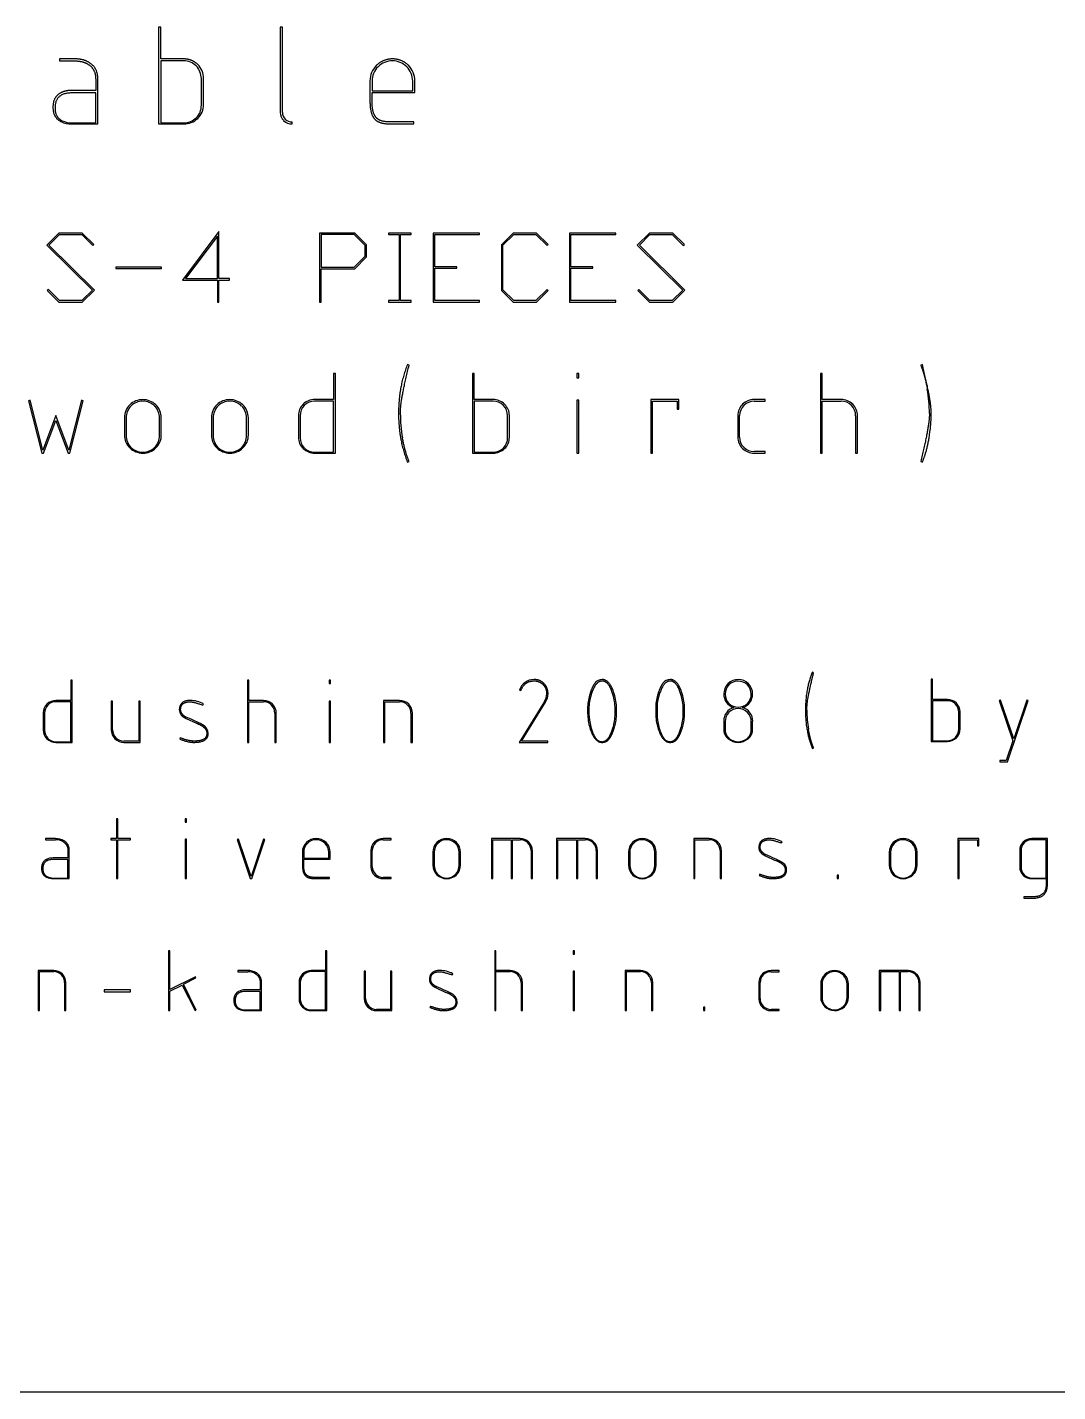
# Model space of a CAD drawing. Extents: x -6446 to -4726, y -54 to 1630.
# Drawn here: x -6020 to -5585, y -54 to 522 of the extents above; entities that cross this region are included whole.
import ezdxf

# ---------------------------------------------------------------- set-up
doc = ezdxf.new("R2010")
doc.units = 0
doc.header["$MEASUREMENT"] = 0
doc.layers.add('DEFAULT', color=7, linetype='Continuous')

msp = doc.modelspace()

# ---------------------------------------------------------------- linework, layer by layer
at = {"layer": 'DEFAULT'}
for p, q in [((-5963.77, 521.8), (-5964.66, 521.8)), ((-5964.66, 521.8), (-5964.66, 481.03)), ((-5963.77, 508.46), (-5963.77, 521.8)), ((-5912.42, 521.8), (-5913.33, 521.8)), ((-5913.33, 521.8), (-5913.33, 485.93)), ((-5912.42, 485.93), (-5912.42, 521.8)), ((-5999.77, 508.46), (-6006.54, 508.46)), ((-6006.54, 508.46), (-6006.54, 507.6)), ((-6006.54, 507.6), (-5999.77, 507.6)), ((-5954.06, 508.46), (-5963.77, 508.46)), ((-5954.06, 507.66), (-5963.77, 507.66)), ((-5963.77, 507.66), (-5963.77, 481.47)), ((-5991.21, 495.18), (-6001.37, 495.18)), ((-5991.21, 500), (-5991.21, 495.18)), ((-5990.29, 481.03), (-5990.29, 500)), ((-5946.62, 488.93), (-5946.62, 500.19)), ((-5945.71, 489.2), (-5945.71, 500.27)), ((-5875.49, 499.16), (-5875.49, 490.31)), ((-5874.61, 499.06), (-5874.61, 495.02)), ((-5874.61, 495.02), (-5857.45, 495.02)), ((-5857.45, 495.02), (-5857.45, 499.06)), ((-5856.54, 494.29), (-5856.54, 499.16)), ((-5991.21, 494.11), (-6001.37, 494.11)), ((-5991.21, 481.47), (-5991.21, 494.11)), ((-5874.61, 490.31), (-5874.61, 494.29)), ((-5874.61, 494.29), (-5856.54, 494.29)), ((-6001.37, 481.47), (-5991.21, 481.47)), ((-6001.37, 481.03), (-5990.29, 481.03)), ((-5964.66, 481.03), (-5954.06, 481.03)), ((-5963.77, 481.47), (-5954.06, 481.47)), ((-5908.34, 481.03), (-5908.34, 481.87)), ((-5857.01, 481.87), (-5866.71, 481.87)), ((-5866.71, 481.03), (-5857.01, 481.03)), ((-5857.01, 481.03), (-5857.01, 481.87)), ((-6006.7, 435.03), (-6011.82, 429.96)), ((-6010.94, 429.96), (-6006.46, 434.41)), ((-5996.86, 435.03), (-6006.7, 435.03)), ((-6006.46, 434.41), (-5997.11, 434.41)), ((-5997.11, 434.41), (-5992.42, 429.73)), ((-5991.95, 430.19), (-5996.86, 435.03)), ((-5939.19, 435.61), (-5954.56, 415.18)), ((-5939.83, 433.75), (-5953.27, 415.82)), ((-5939.83, 415.82), (-5939.83, 433.75)), ((-5939.19, 415.8), (-5939.19, 435.61)), ((-5881.91, 435.03), (-5896.76, 435.03)), ((-5896.76, 435.03), (-5896.76, 405.9)), ((-5882.17, 434.4), (-5896.11, 434.4)), ((-5896.11, 434.4), (-5896.11, 420.63)), ((-5877.56, 429.79), (-5882.17, 434.4)), ((-5876.92, 430.03), (-5881.91, 435.03)), ((-5858.1, 435.03), (-5867.71, 435.03)), ((-5867.71, 435.03), (-5867.71, 434.41)), ((-5867.71, 434.41), (-5863.22, 434.41)), ((-5863.22, 434.41), (-5863.22, 406.52)), ((-5862.59, 406.52), (-5862.59, 434.41)), ((-5862.59, 434.41), (-5858.1, 434.41)), ((-5858.1, 434.41), (-5858.1, 435.03)), ((-5829.29, 435.03), (-5848.8, 435.03)), ((-5848.8, 435.03), (-5848.8, 405.9)), ((-5848.16, 420.77), (-5848.16, 434.41)), ((-5848.16, 434.41), (-5829.29, 434.41)), ((-5829.29, 434.41), (-5829.29, 435.03)), ((-5815.06, 435.03), (-5820.06, 430.08)), ((-5819.42, 429.84), (-5814.83, 434.41)), ((-5805.22, 435.03), (-5815.06, 435.03)), ((-5814.83, 434.41), (-5805.48, 434.41)), ((-5805.48, 434.41), (-5800.79, 429.73)), ((-5800.32, 430.19), (-5805.22, 435.03)), ((-5771.82, 435.03), (-5791.33, 435.03)), ((-5791.33, 435.03), (-5791.33, 405.9)), ((-5790.68, 420.77), (-5790.68, 434.41)), ((-5790.68, 434.41), (-5771.82, 434.41)), ((-5771.82, 434.41), (-5771.82, 435.03)), ((-5757.59, 435.03), (-5762.71, 429.96)), ((-5761.83, 429.96), (-5757.36, 434.41)), ((-5747.75, 435.03), (-5757.59, 435.03)), ((-5757.36, 434.41), (-5748.01, 434.41)), ((-5748.01, 434.41), (-5743.32, 429.73)), ((-5742.85, 430.19), (-5747.75, 435.03)), ((-6011.82, 429.96), (-5992.62, 410.95)), ((-5991.74, 410.95), (-6010.94, 429.96)), ((-5992.42, 429.73), (-5991.95, 430.19)), ((-5877.56, 425.24), (-5877.56, 429.79)), ((-5876.92, 424.99), (-5876.92, 430.03)), ((-5820.06, 430.08), (-5820.06, 410.83)), ((-5819.42, 411.07), (-5819.42, 429.84)), ((-5800.79, 429.73), (-5800.32, 430.19)), ((-5762.71, 429.96), (-5743.51, 410.95)), ((-5742.63, 410.95), (-5761.83, 429.96)), ((-5743.32, 429.73), (-5742.85, 430.19)), ((-5963.45, 420.66), (-5982.65, 420.66)), ((-5982.65, 420.66), (-5982.65, 420.08)), ((-5963.45, 420.08), (-5963.45, 420.66)), ((-5896.11, 420.63), (-5882.17, 420.63)), ((-5882.17, 420.63), (-5877.56, 425.24)), ((-5881.91, 419.99), (-5876.92, 424.99)), ((-5838.88, 420.77), (-5848.16, 420.77)), ((-5848.16, 406.52), (-5848.16, 420.14)), ((-5848.16, 420.14), (-5838.88, 420.14)), ((-5838.88, 420.14), (-5838.88, 420.77)), ((-5781.41, 420.77), (-5790.68, 420.77)), ((-5790.68, 406.52), (-5790.68, 420.14)), ((-5790.68, 420.14), (-5781.41, 420.14)), ((-5781.41, 420.14), (-5781.41, 420.77)), ((-5982.65, 420.08), (-5963.45, 420.08)), ((-5954.56, 415.18), (-5939.83, 415.18)), ((-5953.27, 415.82), (-5939.83, 415.82)), ((-5939.83, 415.18), (-5939.83, 405.9)), ((-5934.72, 415.8), (-5939.19, 415.8)), ((-5939.19, 405.9), (-5939.19, 415.18)), ((-5939.19, 415.18), (-5934.72, 415.18)), ((-5934.72, 415.18), (-5934.72, 415.8)), ((-5896.11, 405.9), (-5896.11, 419.99)), ((-5896.11, 419.99), (-5881.91, 419.99)), ((-6011.15, 411.18), (-6011.62, 410.72)), ((-6011.62, 410.72), (-6006.7, 405.9)), ((-6006.46, 406.52), (-6011.15, 411.18)), ((-5992.62, 410.95), (-5997.11, 406.52)), ((-5996.86, 405.9), (-5991.74, 410.95)), ((-5820.06, 410.83), (-5815.06, 405.9)), ((-5814.83, 406.52), (-5819.42, 411.07)), ((-5800.79, 411.18), (-5805.48, 406.52)), ((-5805.22, 405.9), (-5800.32, 410.72)), ((-5800.32, 410.72), (-5800.79, 411.18)), ((-5762.05, 411.18), (-5762.52, 410.72)), ((-5762.52, 410.72), (-5757.59, 405.9)), ((-5757.36, 406.52), (-5762.05, 411.18)), ((-5743.51, 410.95), (-5748.01, 406.52)), ((-5747.75, 405.9), (-5742.63, 410.95)), ((-6006.7, 405.9), (-5996.86, 405.9)), ((-5997.11, 406.52), (-6006.46, 406.52)), ((-5939.83, 405.9), (-5939.19, 405.9)), ((-5896.76, 405.9), (-5896.11, 405.9)), ((-5863.22, 406.52), (-5867.71, 406.52)), ((-5867.71, 406.52), (-5867.71, 405.9)), ((-5867.71, 405.9), (-5858.1, 405.9)), ((-5858.1, 406.52), (-5862.59, 406.52)), ((-5858.1, 405.9), (-5858.1, 406.52)), ((-5848.8, 405.9), (-5829.29, 405.9)), ((-5829.29, 406.52), (-5848.16, 406.52)), ((-5829.29, 405.9), (-5829.29, 406.52)), ((-5815.06, 405.9), (-5805.22, 405.9)), ((-5805.48, 406.52), (-5814.83, 406.52)), ((-5791.33, 405.9), (-5771.82, 405.9)), ((-5771.82, 406.52), (-5790.68, 406.52)), ((-5771.82, 405.9), (-5771.82, 406.52)), ((-5757.59, 405.9), (-5747.75, 405.9)), ((-5748.01, 406.52), (-5757.36, 406.52)), ((-5890.09, 375.76), (-5890.84, 375.76)), ((-5890.84, 375.76), (-5890.84, 364.78)), ((-5890.09, 342.19), (-5890.09, 375.76)), ((-5858.99, 379.23), (-5859.67, 379.53)), ((-5831.55, 375.76), (-5832.28, 375.76)), ((-5832.28, 375.76), (-5832.28, 342.19)), ((-5831.55, 364.78), (-5831.55, 375.76)), ((-5787.4, 375.76), (-5788.16, 375.76)), ((-5788.16, 375.76), (-5788.16, 373.91)), ((-5787.4, 373.91), (-5787.4, 375.76)), ((-5684.72, 375.76), (-5685.44, 375.76)), ((-5685.44, 375.76), (-5685.44, 342.19)), ((-5684.72, 364.78), (-5684.72, 375.76)), ((-5642.45, 379.53), (-5643.14, 379.23)), ((-5788.16, 373.91), (-5787.4, 373.91)), ((-6018.81, 364.47), (-6019.54, 364.29)), ((-6019.54, 364.29), (-6013.98, 342.19)), ((-6013.53, 343.43), (-6018.81, 364.47)), ((-5997.25, 364.47), (-6002.53, 343.43)), ((-6002.08, 342.19), (-5996.53, 364.29)), ((-5996.53, 364.29), (-5997.25, 364.47)), ((-5890.84, 364.78), (-5898.82, 364.78)), ((-5890.84, 364.12), (-5898.82, 364.12)), ((-5890.84, 342.56), (-5890.84, 364.12)), ((-5823.55, 364.78), (-5831.55, 364.78)), ((-5823.55, 364.12), (-5831.55, 364.12)), ((-5831.55, 364.12), (-5831.55, 342.56)), ((-5787.4, 364.48), (-5788.16, 364.48)), ((-5788.16, 364.48), (-5788.16, 342.19)), ((-5787.4, 342.19), (-5787.4, 364.48)), ((-5745.12, 364.78), (-5757, 364.78)), ((-5757, 364.78), (-5757, 342.19)), ((-5756.28, 342.19), (-5756.28, 364.06)), ((-5756.28, 364.06), (-5745.87, 364.06)), ((-5745.87, 364.06), (-5745.87, 360.71)), ((-5745.12, 360.71), (-5745.12, 364.78)), ((-5708.8, 364.78), (-5713.42, 364.78)), ((-5713.42, 364.07), (-5708.8, 364.07)), ((-5708.8, 364.07), (-5708.8, 364.78)), ((-5676.72, 364.78), (-5684.72, 364.78)), ((-5684.72, 342.19), (-5684.72, 364.12)), ((-5684.72, 364.12), (-5676.72, 364.12)), ((-6008.02, 358.04), (-6013.53, 343.43)), ((-6002.53, 343.43), (-6008.02, 358.04)), ((-5979.11, 357.12), (-5979.11, 349.84)), ((-5978.38, 357.04), (-5978.38, 349.63)), ((-5964.26, 349.63), (-5964.26, 357.04)), ((-5963.51, 349.84), (-5963.51, 357.12)), ((-5942.4, 357.12), (-5942.4, 349.84)), ((-5941.67, 357.04), (-5941.67, 349.63)), ((-5927.55, 349.63), (-5927.55, 357.04)), ((-5926.8, 349.84), (-5926.8, 357.12)), ((-5905.69, 358.03), (-5905.69, 348.92)), ((-5904.97, 357.97), (-5904.97, 348.7)), ((-5817.43, 348.7), (-5817.43, 357.97)), ((-5816.68, 348.92), (-5816.68, 358.03)), ((-5745.87, 360.71), (-5745.12, 360.71)), ((-5720.29, 358.03), (-5720.29, 348.92)), ((-5719.57, 348.92), (-5719.57, 358.03)), ((-5670.59, 357.97), (-5670.59, 342.19)), ((-5669.84, 342.19), (-5669.84, 357.93)), ((-6013.21, 342.19), (-6008.02, 356)), ((-6008.02, 356), (-6002.85, 342.19)), ((-6013.98, 342.19), (-6013.21, 342.19)), ((-6002.85, 342.19), (-6002.08, 342.19)), ((-5898.82, 342.56), (-5890.84, 342.56)), ((-5898.82, 342.19), (-5890.09, 342.19)), ((-5832.28, 342.19), (-5823.55, 342.19)), ((-5831.55, 342.56), (-5823.55, 342.56)), ((-5788.16, 342.19), (-5787.4, 342.19)), ((-5757, 342.19), (-5756.28, 342.19)), ((-5708.8, 342.88), (-5713.42, 342.88)), ((-5713.42, 342.19), (-5708.8, 342.19)), ((-5708.8, 342.19), (-5708.8, 342.88)), ((-5685.44, 342.19), (-5684.72, 342.19)), ((-5670.59, 342.19), (-5669.84, 342.19)), ((-5859.67, 338.43), (-5858.99, 338.72)), ((-5643.14, 338.72), (-5642.45, 338.43)), ((-5688.32, 249.59), (-5688.85, 249.83)), ((-6001.16, 246.46), (-6001.74, 246.46)), ((-6001.74, 246.46), (-6001.74, 237.87)), ((-6001.16, 220.2), (-6001.16, 246.46)), ((-5926.66, 246.46), (-5927.22, 246.46)), ((-5927.22, 246.46), (-5927.22, 220.2)), ((-5926.66, 237.87), (-5926.66, 246.46)), ((-5892.13, 246.46), (-5892.71, 246.46)), ((-5892.71, 246.46), (-5892.71, 245.01)), ((-5892.71, 245.01), (-5892.13, 245.01)), ((-5892.13, 245.01), (-5892.13, 246.46)), ((-5812.38, 242.22), (-5811.81, 242.04)), ((-5811.81, 242.04), (-5811.69, 242.38)), ((-5811.69, 242.38), (-5811.56, 242.68)), ((-5638.14, 246.88), (-5638.71, 246.88)), ((-5638.71, 246.88), (-5638.71, 220.62)), ((-5638.14, 238.29), (-5638.14, 246.88)), ((-6001.74, 237.87), (-6007.99, 237.87)), ((-6001.74, 237.35), (-6007.99, 237.35)), ((-6001.74, 220.49), (-6001.74, 237.35)), ((-5984.08, 237.63), (-5984.65, 237.63)), ((-5984.65, 237.63), (-5984.65, 225.48)), ((-5984.08, 225.48), (-5984.08, 237.63)), ((-5972.45, 237.63), (-5973.03, 237.63)), ((-5973.03, 237.63), (-5973.03, 220.74)), ((-5972.45, 220.2), (-5972.45, 237.63)), ((-5945.95, 235.92), (-5945.67, 236.43)), ((-5920.4, 237.87), (-5926.66, 237.87)), ((-5926.66, 220.2), (-5926.66, 237.35)), ((-5926.66, 237.35), (-5920.4, 237.35)), ((-5892.13, 237.63), (-5892.71, 237.63)), ((-5892.71, 237.63), (-5892.71, 220.2)), ((-5892.13, 220.2), (-5892.13, 237.63)), ((-5862.97, 237.87), (-5869.8, 237.87)), ((-5869.8, 237.87), (-5869.8, 220.2)), ((-5869.23, 220.2), (-5869.23, 237.35)), ((-5869.23, 237.35), (-5862.97, 237.35)), ((-5801.88, 237.45), (-5812.61, 220.2)), ((-5811.58, 220.75), (-5801.38, 237.15)), ((-5631.88, 238.29), (-5638.14, 238.29)), ((-5631.88, 237.77), (-5638.14, 237.77)), ((-5638.14, 237.77), (-5638.14, 220.91)), ((-5609.43, 238.05), (-5610, 237.87)), ((-5610, 237.87), (-5604.22, 220.86)), ((-5603.9, 221.76), (-5609.43, 238.05)), ((-5606.59, 212.03), (-5597.82, 237.87)), ((-5598.36, 238.05), (-5603.9, 221.76)), ((-5597.82, 237.87), (-5598.36, 238.05)), ((-6013.36, 232.59), (-6013.36, 225.46)), ((-6012.79, 232.55), (-6012.79, 225.29)), ((-5953.01, 230.26), (-5948.74, 228.24)), ((-5950.95, 229.93), (-5952.97, 230.89)), ((-5915.61, 232.55), (-5915.61, 220.2)), ((-5915.02, 220.2), (-5915.02, 232.51)), ((-5858.18, 232.55), (-5858.18, 220.2)), ((-5857.6, 220.2), (-5857.6, 232.51)), ((-5783.66, 234.49), (-5783.66, 232.4)), ((-5783.1, 234.34), (-5783.1, 232.23)), ((-5772.05, 232.23), (-5772.05, 234.34)), ((-5771.46, 232.4), (-5771.46, 234.49)), ((-5754.95, 234.49), (-5754.95, 232.4)), ((-5754.38, 234.34), (-5754.38, 232.23)), ((-5743.34, 232.23), (-5743.34, 234.34)), ((-5742.75, 232.4), (-5742.75, 234.49)), ((-5627.1, 225.71), (-5627.1, 232.97)), ((-5626.51, 225.88), (-5626.51, 233.01)), ((-5949.74, 229.37), (-5950.95, 229.93)), ((-5948.04, 228.59), (-5949.74, 229.37)), ((-5726.24, 229.13), (-5726.24, 225.69)), ((-5725.67, 228.93), (-5725.67, 225.47)), ((-5714.63, 225.47), (-5714.63, 228.93)), ((-5714.04, 225.69), (-5714.04, 229.13)), ((-6007.99, 220.49), (-6001.74, 220.49)), ((-6007.99, 220.2), (-6001.16, 220.2)), ((-5973.03, 220.74), (-5979.27, 220.74)), ((-5979.27, 220.2), (-5972.45, 220.2)), ((-5955.55, 222.15), (-5955.76, 221.63)), ((-5927.22, 220.2), (-5926.66, 220.2)), ((-5915.61, 220.2), (-5915.02, 220.2)), ((-5892.71, 220.2), (-5892.13, 220.2)), ((-5869.8, 220.2), (-5869.23, 220.2)), ((-5858.18, 220.2), (-5857.6, 220.2)), ((-5812.61, 220.2), (-5800.48, 220.2)), ((-5800.48, 220.75), (-5811.58, 220.75)), ((-5800.48, 220.2), (-5800.48, 220.75)), ((-5638.71, 220.62), (-5631.88, 220.62)), ((-5638.14, 220.91), (-5631.88, 220.91)), ((-5604.22, 220.86), (-5607.02, 212.61)), ((-5688.85, 217.68), (-5688.32, 217.91)), ((-5607.02, 212.61), (-5609.71, 212.61)), ((-5609.71, 212.61), (-5609.71, 212.03)), ((-5609.71, 212.03), (-5606.59, 212.03)), ((-5981.81, 187.88), (-5982.37, 187.88)), ((-5982.37, 187.88), (-5982.37, 179.65)), ((-5981.81, 179.65), (-5981.81, 187.88)), ((-5952.9, 187.88), (-5953.46, 187.88)), ((-5953.46, 187.88), (-5953.46, 186.48)), ((-5953.46, 186.48), (-5952.9, 186.48)), ((-5952.9, 186.48), (-5952.9, 187.88)), ((-6008.2, 179.65), (-6012.38, 179.65)), ((-6012.38, 179.65), (-6012.38, 179.11)), ((-6012.38, 179.11), (-6008.2, 179.11)), ((-5982.37, 179.65), (-5984.87, 179.65)), ((-5984.87, 179.65), (-5984.87, 179.1)), ((-5984.87, 179.1), (-5982.37, 179.1)), ((-5982.37, 179.1), (-5982.37, 162.72)), ((-5976.52, 179.65), (-5981.81, 179.65)), ((-5981.81, 162.72), (-5981.81, 179.1)), ((-5981.81, 179.1), (-5976.52, 179.1)), ((-5976.52, 179.1), (-5976.52, 179.65)), ((-5952.9, 179.42), (-5953.46, 179.42)), ((-5953.46, 179.42), (-5953.46, 162.72)), ((-5952.9, 162.72), (-5952.9, 179.42)), ((-5930.96, 179.41), (-5931.51, 179.24)), ((-5931.51, 179.24), (-5925.97, 162.72)), ((-5925.66, 163.59), (-5930.96, 179.41)), ((-5920.36, 179.41), (-5925.66, 163.59)), ((-5925.38, 162.72), (-5919.83, 179.24)), ((-5919.83, 179.24), (-5920.36, 179.41)), ((-5866.48, 179.65), (-5869.94, 179.65)), ((-5869.94, 179.11), (-5866.48, 179.11)), ((-5866.48, 179.11), (-5866.48, 179.65)), ((-5812.15, 179.65), (-5824.25, 179.65)), ((-5824.25, 179.65), (-5824.25, 162.72)), ((-5823.69, 162.72), (-5823.69, 179.15)), ((-5823.69, 179.15), (-5815.9, 179.15)), ((-5815.9, 179.15), (-5815.9, 162.72)), ((-5815.34, 162.72), (-5815.34, 179.15)), ((-5815.34, 179.15), (-5812.15, 179.15)), ((-5784.64, 179.65), (-5796.74, 179.65)), ((-5796.74, 179.65), (-5796.74, 162.72)), ((-5796.17, 162.72), (-5796.17, 179.15)), ((-5796.17, 179.15), (-5788.39, 179.15)), ((-5788.39, 179.15), (-5788.39, 162.72)), ((-5787.83, 162.72), (-5787.83, 179.15)), ((-5787.83, 179.15), (-5784.64, 179.15)), ((-5732.38, 179.65), (-5738.92, 179.65)), ((-5738.92, 179.65), (-5738.92, 162.72)), ((-5738.38, 162.72), (-5738.38, 179.15)), ((-5738.38, 179.15), (-5732.38, 179.15)), ((-5618.58, 179.65), (-5627.48, 179.65)), ((-5627.48, 179.65), (-5627.48, 162.72)), ((-5626.94, 162.72), (-5626.94, 179.1)), ((-5626.94, 179.1), (-5619.14, 179.1)), ((-5619.14, 179.1), (-5619.14, 176.6)), ((-5618.58, 176.6), (-5618.58, 179.65)), ((-5589.67, 179.65), (-5596.22, 179.65)), ((-5590.23, 179.15), (-5596.22, 179.15)), ((-5590.23, 162.99), (-5590.23, 179.15)), ((-5589.67, 160.23), (-5589.67, 179.65)), ((-6002.91, 174.42), (-6002.91, 171.45)), ((-6002.35, 162.72), (-6002.35, 174.42)), ((-5904, 173.9), (-5904, 168.44)), ((-5903.45, 173.84), (-5903.45, 171.35)), ((-5892.87, 171.35), (-5892.87, 173.84)), ((-5892.3, 170.9), (-5892.3, 173.9)), ((-5875.09, 174.59), (-5875.09, 167.76)), ((-5874.55, 167.76), (-5874.55, 174.59)), ((-5848.97, 173.9), (-5848.97, 168.44)), ((-5848.43, 173.84), (-5848.43, 168.29)), ((-5837.84, 168.29), (-5837.84, 173.84)), ((-5837.28, 168.44), (-5837.28, 173.9)), ((-5807.55, 174.54), (-5807.55, 162.72)), ((-5806.98, 162.72), (-5806.98, 174.51)), ((-5780.03, 174.54), (-5780.03, 162.72)), ((-5779.47, 162.72), (-5779.47, 174.51)), ((-5766.44, 173.9), (-5766.44, 168.44)), ((-5765.89, 173.84), (-5765.89, 168.29)), ((-5755.31, 168.29), (-5755.31, 173.84)), ((-5754.74, 168.44), (-5754.74, 173.9)), ((-5727.79, 174.54), (-5727.79, 162.72)), ((-5727.23, 162.72), (-5727.23, 174.51)), ((-5706.64, 172.03), (-5708.57, 172.96)), ((-5701.85, 177.78), (-5701.58, 178.26)), ((-5656.39, 173.9), (-5656.39, 168.44)), ((-5655.84, 173.84), (-5655.84, 168.29)), ((-5645.26, 168.29), (-5645.26, 173.84)), ((-5644.7, 168.44), (-5644.7, 173.9)), ((-5619.14, 176.6), (-5618.58, 176.6)), ((-5601.36, 174.59), (-5601.36, 167.76)), ((-5600.82, 174.54), (-5600.82, 167.59)), ((-6002.91, 171.45), (-6009.19, 171.45)), ((-6002.91, 170.79), (-6009.19, 170.79)), ((-6002.91, 162.99), (-6002.91, 170.79)), ((-5903.45, 171.35), (-5892.87, 171.35)), ((-5903.45, 168.44), (-5903.45, 170.9)), ((-5903.45, 170.9), (-5892.3, 170.9)), ((-5708.61, 172.35), (-5704.51, 170.41)), ((-5705.47, 171.5), (-5706.64, 172.03)), ((-5703.85, 170.75), (-5705.47, 171.5)), ((-6009.19, 162.99), (-6002.91, 162.99)), ((-6009.19, 162.72), (-6002.35, 162.72)), ((-5982.37, 162.72), (-5981.81, 162.72)), ((-5953.46, 162.72), (-5952.9, 162.72)), ((-5925.97, 162.72), (-5925.38, 162.72)), ((-5892.59, 163.23), (-5898.58, 163.23)), ((-5898.58, 162.72), (-5892.59, 162.72)), ((-5892.59, 162.72), (-5892.59, 163.23)), ((-5866.48, 163.23), (-5869.94, 163.23)), ((-5869.94, 162.72), (-5866.48, 162.72)), ((-5866.48, 162.72), (-5866.48, 163.23)), ((-5824.25, 162.72), (-5823.69, 162.72)), ((-5815.9, 162.72), (-5815.34, 162.72)), ((-5807.55, 162.72), (-5806.98, 162.72)), ((-5796.74, 162.72), (-5796.17, 162.72)), ((-5788.39, 162.72), (-5787.83, 162.72)), ((-5780.03, 162.72), (-5779.47, 162.72)), ((-5738.92, 162.72), (-5738.38, 162.72)), ((-5727.79, 162.72), (-5727.23, 162.72)), ((-5711.04, 164.59), (-5711.24, 164.09)), ((-5677.78, 164.13), (-5678.34, 164.13)), ((-5678.34, 164.13), (-5678.34, 162.72)), ((-5678.34, 162.72), (-5677.78, 162.72)), ((-5677.78, 162.72), (-5677.78, 164.13)), ((-5627.48, 162.72), (-5626.94, 162.72)), ((-5596.22, 162.99), (-5590.23, 162.99)), ((-5596.22, 162.72), (-5590.23, 162.72)), ((-5590.23, 162.72), (-5590.23, 160.24)), ((-5595.88, 155.04), (-5599.7, 155.04)), ((-5599.7, 155.04), (-5599.7, 154.49)), ((-5599.7, 154.49), (-5595.88, 154.49)), ((-5959.9, 132.22), (-5960.44, 132.22)), ((-5960.44, 132.22), (-5960.44, 107.06)), ((-5959.9, 115.96), (-5959.9, 132.22)), ((-5893.72, 132.22), (-5894.29, 132.22)), ((-5894.29, 132.22), (-5894.29, 123.99)), ((-5893.72, 107.06), (-5893.72, 132.22)), ((-5822.34, 132.22), (-5822.88, 132.22)), ((-5822.88, 132.22), (-5822.88, 107.06)), ((-5822.34, 123.99), (-5822.34, 132.22)), ((-5789.25, 132.22), (-5789.81, 132.22)), ((-5789.81, 132.22), (-5789.81, 130.83)), ((-5789.81, 130.83), (-5789.25, 130.83)), ((-5789.25, 130.83), (-5789.25, 132.22)), ((-6008.92, 123.99), (-6015.46, 123.99)), ((-6015.46, 123.99), (-6015.46, 107.06)), ((-6014.92, 107.06), (-6014.92, 123.49)), ((-6014.92, 123.49), (-6008.92, 123.49)), ((-5949.16, 121.33), (-5959.9, 115.96)), ((-5948.9, 120.84), (-5949.16, 121.33)), ((-5927.08, 123.99), (-5931.26, 123.99)), ((-5931.26, 123.99), (-5931.26, 123.46)), ((-5931.26, 123.46), (-5927.08, 123.46)), ((-5894.29, 123.99), (-5900.27, 123.99)), ((-5894.29, 123.49), (-5900.27, 123.49)), ((-5894.29, 107.33), (-5894.29, 123.49)), ((-5877.36, 123.75), (-5877.9, 123.75)), ((-5877.9, 123.75), (-5877.9, 112.11)), ((-5877.36, 112.11), (-5877.36, 123.75)), ((-5866.21, 123.75), (-5866.77, 123.75)), ((-5866.77, 123.75), (-5866.77, 107.58)), ((-5866.21, 107.06), (-5866.21, 123.75)), ((-5840.83, 122.12), (-5840.56, 122.6)), ((-5816.34, 123.99), (-5822.34, 123.99)), ((-5822.34, 107.06), (-5822.34, 123.49)), ((-5822.34, 123.49), (-5816.34, 123.49)), ((-5789.25, 123.76), (-5789.81, 123.76)), ((-5789.81, 123.76), (-5789.81, 107.06)), ((-5789.25, 107.06), (-5789.25, 123.76)), ((-5761.32, 123.99), (-5767.86, 123.99)), ((-5767.86, 123.99), (-5767.86, 107.06)), ((-5767.31, 107.06), (-5767.31, 123.49)), ((-5767.31, 123.49), (-5761.32, 123.49)), ((-5702.82, 123.99), (-5706.29, 123.99)), ((-5706.29, 123.46), (-5702.82, 123.46)), ((-5702.82, 123.46), (-5702.82, 123.99)), ((-5648.5, 123.99), (-5660.6, 123.99)), ((-5660.6, 123.99), (-5660.6, 107.06)), ((-5660.03, 107.06), (-5660.03, 123.49)), ((-5660.03, 123.49), (-5652.25, 123.49)), ((-5652.25, 123.49), (-5652.25, 107.06)), ((-5651.69, 107.06), (-5651.69, 123.49)), ((-5651.69, 123.49), (-5648.5, 123.49)), ((-6004.33, 118.89), (-6004.33, 107.06)), ((-6003.77, 107.06), (-6003.77, 118.85)), ((-5976.55, 115.76), (-5987.68, 115.76)), ((-5987.68, 115.76), (-5987.68, 115.05)), ((-5976.55, 115.05), (-5976.55, 115.76)), ((-5959.9, 115.23), (-5954.73, 117.82)), ((-5959.9, 107.06), (-5959.9, 115.23)), ((-5954.73, 117.82), (-5949.28, 107.06)), ((-5954.22, 118.17), (-5948.9, 120.84)), ((-5948.78, 107.28), (-5954.22, 118.17)), ((-5921.8, 115.79), (-5928.07, 115.79)), ((-5921.8, 115.13), (-5928.07, 115.13)), ((-5921.8, 118.77), (-5921.8, 115.79)), ((-5921.8, 107.33), (-5921.8, 115.13)), ((-5921.24, 107.06), (-5921.24, 118.77)), ((-5905.42, 118.93), (-5905.42, 112.1)), ((-5904.87, 118.89), (-5904.87, 111.93)), ((-5847.59, 116.69), (-5843.49, 114.76)), ((-5845.62, 116.38), (-5847.55, 117.3)), ((-5844.45, 115.84), (-5845.62, 116.38)), ((-5842.83, 115.09), (-5844.45, 115.84)), ((-5811.75, 118.89), (-5811.75, 107.06)), ((-5811.19, 107.06), (-5811.19, 118.85)), ((-5756.73, 118.89), (-5756.73, 107.06)), ((-5756.16, 107.06), (-5756.16, 118.85)), ((-5711.44, 118.93), (-5711.44, 112.1)), ((-5710.89, 112.1), (-5710.89, 118.93)), ((-5685.32, 118.25), (-5685.32, 112.79)), ((-5684.78, 118.19), (-5684.78, 112.63)), ((-5674.19, 112.63), (-5674.19, 118.19)), ((-5673.63, 112.79), (-5673.63, 118.25)), ((-5643.89, 118.89), (-5643.89, 107.06)), ((-5643.33, 107.06), (-5643.33, 118.85)), ((-5987.68, 115.05), (-5976.55, 115.05)), ((-6015.46, 107.06), (-6014.92, 107.06)), ((-6004.33, 107.06), (-6003.77, 107.06)), ((-5960.44, 107.06), (-5959.9, 107.06)), ((-5949.28, 107.06), (-5948.78, 107.28)), ((-5928.07, 107.33), (-5921.8, 107.33)), ((-5928.07, 107.06), (-5921.24, 107.06)), ((-5900.27, 107.33), (-5894.29, 107.33)), ((-5900.27, 107.06), (-5893.72, 107.06)), ((-5866.77, 107.58), (-5872.76, 107.58)), ((-5872.76, 107.06), (-5866.21, 107.06)), ((-5850.02, 108.93), (-5850.22, 108.43)), ((-5822.88, 107.06), (-5822.34, 107.06)), ((-5811.75, 107.06), (-5811.19, 107.06)), ((-5789.81, 107.06), (-5789.25, 107.06)), ((-5767.86, 107.06), (-5767.31, 107.06)), ((-5756.73, 107.06), (-5756.16, 107.06)), ((-5734.23, 108.47), (-5734.79, 108.47)), ((-5734.79, 108.47), (-5734.79, 107.06)), ((-5734.79, 107.06), (-5734.23, 107.06)), ((-5734.23, 107.06), (-5734.23, 108.47)), ((-5702.82, 107.58), (-5706.29, 107.58)), ((-5706.29, 107.06), (-5702.82, 107.06)), ((-5702.82, 107.06), (-5702.82, 107.58)), ((-5660.6, 107.06), (-5660.03, 107.06)), ((-5652.25, 107.06), (-5651.69, 107.06)), ((-5643.89, 107.06), (-5643.33, 107.06)), ((-6445.88, -53.68), (-4726.44, -53.68))]:
    msp.add_line(p, q, dxfattribs=at)
for centre, radius, start, end in [((-5954.06, 500.19), 7.46, 45.12885, 90), ((-5865.94, 498.83), 8.83, 90.4654, 134.24412), ((-5866.18, 498.68), 8.98, 46.16707, 88.95364), ((-5954.37, 500.1), 7.75, 0.70208, 43.98675), ((-5953.81, 500.3), 8.1, 359.73441, 45.49699), ((-5866.2, 499.16), 9.29, 134.70525, 180), ((-5865.95, 499.06), 8.65, 135.29048, 180), ((-5866.38, 498.95), 8.93, 0.73195, 44.00574), ((-5865.75, 499.19), 9.21, 359.79492, 45.49988), ((-5953.55, 489.05), 7.84, 313.70353, 1.06505), ((-5954.13, 489.11), 7.65, 270.57292, 314.29823), ((-5953.83, 488.8), 7.21, 314.29823, 1.01294), ((-5908.41, 485.92), 4.91, 179.88956, 224.87556), ((-5908.34, 485.93), 4.08, 180, 224.78401), ((-6001.37, 491.56), 10.54, 245.13806, 270), ((-6001.37, 490.58), 9.11, 243.81238, 270), ((-5954, 489.52), 8.49, 269.60117, 313.70353), ((-5908.47, 485.87), 4.84, 224.87556, 271.45537), ((-5908.33, 486.05), 4.18, 225.8738, 269.7935), ((-5698.01, 358.95), 58.55, 0, 10.09767), ((-5971.46, 357.12), 7.65, 134.70525, 180), ((-5971.28, 356.73), 8.05, 90.20388, 133.67001), ((-5971.25, 356.85), 7.27, 90.4654, 134.24412), ((-5971.48, 356.37), 8.41, 47.30721, 88.81888), ((-5971.44, 356.72), 7.39, 46.16707, 88.95364), ((-5971.27, 357.07), 7.76, 0.3498, 44.945), ((-5934.75, 357.12), 7.65, 134.70525, 180), ((-5934.57, 356.73), 8.05, 90.20388, 133.67001), ((-5934.54, 356.85), 7.27, 90.4654, 134.24412), ((-5934.77, 356.37), 8.41, 47.30721, 88.81888), ((-5934.74, 356.72), 7.39, 46.16707, 88.95364), ((-5934.56, 357.07), 7.76, 0.3498, 44.945), ((-5898.95, 358.03), 6.75, 134.7686, 180), ((-5898.81, 357.7), 7.08, 90.13757, 133.70354), ((-5898.78, 357.81), 6.31, 90.43431, 134.25455), ((-5823.55, 357.73), 7.05, 46.19878, 90), ((-5823.55, 357.97), 6.14, 45.12885, 90), ((-5823.49, 358), 6.82, 0.25082, 44.98058), ((-5713.55, 358.03), 6.75, 134.7686, 180), ((-5713.41, 357.7), 7.08, 90.13757, 133.70354), ((-5713.42, 357.81), 6.26, 90, 134.04735), ((-5676.72, 357.81), 6.97, 45.60515, 90), ((-5676.78, 357.81), 6.31, 45.74543, 89.38342), ((-5676.82, 357.91), 6.98, 0.17218, 44.44275), ((-5971.26, 357.04), 7.13, 135.29048, 180), ((-5971.61, 356.95), 7.35, 0.73195, 44.00574), ((-5934.55, 357.04), 7.13, 135.29048, 180), ((-5934.9, 356.95), 7.35, 0.73195, 44.00574), ((-5898.78, 357.97), 6.19, 135.31114, 180), ((-5804.19, 358.95), 58.49, 180, 190.10247), ((-5823.81, 357.89), 6.38, 0.70208, 43.98675), ((-5713.41, 357.97), 6.15, 135.13551, 179.42915), ((-5676.78, 357.97), 6.19, 0, 44.68883), ((-5696.92, 358.98), 58.21, 354.9275, 359.97191), ((-5706.31, 359.82), 67.63, 350.41674, 354.9275), ((-5971.48, 349.82), 7.63, 179.90376, 225.32856), ((-5971.1, 349.7), 7.28, 180.52827, 224.20097), ((-5971.08, 349.51), 6.82, 314.21001, 1.01284), ((-5970.83, 349.7), 7.32, 313.62212, 1.05746), ((-5934.77, 349.82), 7.63, 179.90376, 225.32856), ((-5934.39, 349.7), 7.28, 180.52827, 224.20097), ((-5934.37, 349.51), 6.82, 314.21001, 1.01284), ((-5934.12, 349.7), 7.32, 313.62212, 1.05746), ((-5899, 348.9), 6.7, 179.81929, 225.41204), ((-5898.65, 348.75), 6.32, 180.50672, 224.20485), ((-5823.36, 348.59), 5.94, 314.29823, 1.01294), ((-5823.13, 348.8), 6.46, 313.70353, 1.06505), ((-5713.6, 348.9), 6.7, 179.81929, 225.41204), ((-5713.57, 348.92), 6, 180, 225.48214), ((-5971.15, 350.63), 8.44, 227.59363, 268.94364), ((-5971.16, 350.02), 7.47, 226.34793, 268.89463), ((-5971.41, 349.84), 7.29, 270.7655, 314.21001), ((-5971.29, 350.18), 7.99, 269.87558, 313.62212), ((-5934.44, 350.63), 8.44, 227.59363, 268.94364), ((-5934.46, 350.02), 7.47, 226.34793, 268.89463), ((-5934.7, 349.84), 7.29, 270.7655, 314.21001), ((-5934.58, 350.18), 7.99, 269.87558, 313.62212), ((-5898.82, 349.29), 7.1, 226.65581, 270), ((-5898.82, 348.74), 6.18, 225.25595, 270), ((-5823.61, 348.85), 6.3, 270.57292, 314.29823), ((-5823.5, 349.18), 6.99, 269.60117, 313.70353), ((-5713.42, 349.29), 7.1, 226.65581, 270), ((-5713.37, 349.27), 6.39, 226.43202, 269.52063), ((-5806.49, 240.47), 6.14, 125.67148, 163.42037), ((-5806.18, 240.04), 6.67, 90.78111, 125.67148), ((-5777.51, 242.8), 3.91, 90.74197, 142.50313), ((-5748.8, 242.8), 3.91, 90.74197, 142.50313), ((-5720.04, 240.6), 6.2, 135.5574, 179.56662), ((-5719.9, 240.44), 5.78, 136.14312, 178.9776), ((-5720.11, 240.45), 6.26, 90.22767, 134.03885), ((-5720.07, 240.31), 5.75, 90.73195, 134.00574), ((-5720.27, 240.19), 6.52, 46.8776, 88.85586), ((-5720.24, 240.29), 5.77, 46.05699, 88.96759), ((-5720.4, 240.44), 5.78, 1.05622, 43.9192), ((-5720.2, 240.62), 6.16, 0.28668, 44.58935), ((-6008.08, 232.59), 5.28, 134.7686, 180), ((-6007.95, 232.55), 4.84, 135.31114, 180), ((-6007.97, 232.34), 5.54, 90.13757, 133.70354), ((-6007.95, 232.42), 4.93, 90.43431, 134.25455), ((-5951.29, 226.22), 11.65, 61.15637, 90), ((-5920.4, 232.42), 5.45, 45.60515, 90), ((-5920.45, 232.42), 4.93, 45.74543, 89.38342), ((-5920.45, 232.55), 4.84, 0, 44.68883), ((-5920.48, 232.5), 5.46, 0.17218, 44.44275), ((-5862.97, 232.42), 5.45, 45.60515, 90), ((-5863.03, 232.42), 4.93, 45.74543, 89.38342), ((-5863.03, 232.55), 4.84, 0, 44.68883), ((-5863.05, 232.5), 5.46, 0.17218, 44.44275), ((-5807.16, 240.74), 6.22, 328.10697, 359.51869), ((-5807.12, 240.71), 6.75, 328.20719, 0), ((-5763.89, 234.49), 19.78, 163.67348, 180), ((-5763.39, 234.34), 19.71, 162.23862, 180), ((-5794.69, 233.88), 22.64, 1.15744, 16.60388), ((-5794.23, 234.07), 22.77, 1.07502, 16.71912), ((-5735.17, 234.49), 19.78, 163.67348, 180), ((-5734.68, 234.34), 19.71, 162.23862, 180), ((-5765.97, 233.88), 22.64, 1.15744, 16.60388), ((-5765.52, 234.07), 22.77, 1.07502, 16.71912), ((-5720.26, 240.61), 5.98, 179.55953, 216.12599), ((-5720.09, 240.55), 5.58, 180.01878, 224.66258), ((-5720.23, 240.63), 6.02, 216.12599, 252.64972), ((-5720.02, 240.94), 5.91, 226.8948, 268.8472), ((-5720.17, 240.66), 5.63, 270.2837, 314.21001), ((-5720.23, 240.84), 6.27, 288.09711, 323.14052), ((-5719.96, 240.45), 5.34, 314.21001, 1.01284), ((-5720.44, 240.77), 6.4, 324.76971, 358.91484), ((-5631.88, 232.78), 5.51, 46.19878, 90), ((-5631.88, 232.97), 4.8, 45.12885, 90), ((-5632.09, 232.9), 4.99, 0.70208, 43.98675), ((-5631.84, 232.99), 5.33, 0.25082, 44.98058), ((-5952.76, 233.82), 3.18, 176.33464, 222.59415), ((-5951.27, 235.1), 4.54, 235.21396, 247.94809), ((-5761.14, 232.77), 22.52, 180.94426, 196.76893), ((-5759.07, 232.84), 24.03, 181.46029, 194.51558), ((-5793.37, 232.48), 21.32, 342.91505, 359.32364), ((-5792.92, 232.65), 21.46, 344.27741, 359.32972), ((-5732.43, 232.77), 22.52, 180.94426, 196.76893), ((-5730.36, 232.84), 24.03, 181.46029, 194.51558), ((-5764.66, 232.48), 21.32, 342.91505, 359.32364), ((-5764.21, 232.65), 21.46, 344.27741, 359.32972), ((-5719.91, 229.13), 6.33, 145.4594, 180), ((-5719.97, 228.93), 5.7, 136.33938, 180), ((-5720.53, 229.45), 5.63, 105.30592, 144.55445), ((-5720.26, 229), 5.45, 88.74304, 134.78313), ((-5720.27, 228.51), 5.94, 46.98828, 88.71469), ((-5720.03, 229.11), 6.03, 36.70714, 73.16569), ((-5720.24, 228.93), 5.61, 359.9948, 44.30222), ((-5719.86, 229.23), 5.83, 358.94644, 36.70714), ((-5645.45, 233.73), 45.75, 180, 190.10247), ((-6008.12, 225.45), 5.24, 179.81929, 225.41204), ((-6007.85, 225.34), 4.94, 180.50672, 224.20485), ((-5979.39, 225.46), 5.26, 179.8268, 225.3214), ((-5979.37, 225.48), 4.71, 180, 225.33281), ((-5999.09, 120.8), 118.65, 63.84989, 64.89011), ((-5949.69, 221.26), 6.7, 54.82247, 64.42515), ((-5947.49, 224.03), 3.75, 0.13481, 51.91595), ((-5631.74, 225.63), 4.64, 314.29823, 1.01294), ((-5631.56, 225.79), 5.05, 313.70353, 1.06505), ((-6007.99, 225.76), 5.55, 226.65581, 270), ((-6007.99, 225.32), 4.84, 225.25595, 270), ((-5979.27, 225.75), 5.54, 226.55628, 270), ((-5979.24, 225.72), 4.98, 226.29039, 269.57381), ((-5720.05, 226.99), 6.79, 230.76379, 269.26159), ((-5720.06, 226.54), 6.06, 230.25487, 269.26854), ((-5720.17, 226.4), 5.91, 270.27216, 310.24207), ((-5720.08, 226.58), 6.38, 269.49275, 310.51545), ((-5631.93, 225.83), 4.92, 270.57292, 314.29823), ((-5631.85, 226.09), 5.47, 269.60117, 313.70353), ((-6008.2, 172.31), 7.33, 59.96596, 90), ((-6007.94, 173.39), 5.73, 57.28133, 92.62215), ((-5898.13, 173.61), 6.04, 90.20388, 133.67001), ((-5898.11, 173.7), 5.45, 90.4654, 134.24412), ((-5898.28, 173.34), 6.31, 47.30721, 88.81888), ((-5898.25, 173.61), 5.54, 46.16707, 88.95364), ((-5869.93, 174.34), 5.3, 90.13757, 133.70354), ((-5869.94, 174.42), 4.69, 90, 134.04735), ((-5843.1, 173.61), 6.04, 90.20388, 133.67001), ((-5843.08, 173.7), 5.45, 90.4654, 134.24412), ((-5843.26, 173.34), 6.31, 47.30721, 88.81888), ((-5843.23, 173.61), 5.54, 46.16707, 88.95364), ((-5812.15, 174.47), 5.18, 45.14125, 90), ((-5812.18, 174.42), 4.73, 45.7454, 89.56572), ((-5784.64, 174.47), 5.18, 45.14125, 90), ((-5784.67, 174.42), 4.73, 45.7454, 89.56572), ((-5760.57, 173.61), 6.04, 90.20388, 133.67001), ((-5760.55, 173.7), 5.45, 90.4654, 134.24412), ((-5760.72, 173.34), 6.31, 47.30721, 88.81888), ((-5760.69, 173.61), 5.54, 46.16707, 88.95364), ((-5732.38, 174.42), 5.23, 45.60515, 90), ((-5732.43, 174.42), 4.73, 45.74543, 89.38342), ((-5706.96, 168.48), 11.17, 61.15637, 90), ((-5650.52, 173.61), 6.04, 90.20388, 133.67001), ((-5650.5, 173.7), 5.45, 90.4654, 134.24412), ((-5650.67, 173.34), 6.31, 47.30721, 88.81888), ((-5650.64, 173.61), 5.54, 46.16707, 88.95364), ((-5596.2, 174.34), 5.3, 90.13757, 133.70354), ((-5596.18, 174.42), 4.73, 90.43431, 134.25455), ((-5898.27, 173.9), 5.73, 134.70525, 180), ((-5898.11, 173.84), 5.34, 135.29048, 180), ((-5898.38, 173.77), 5.51, 0.73195, 44.00574), ((-5898.12, 173.87), 5.82, 0.3498, 44.945), ((-5870.03, 174.59), 5.06, 134.7686, 180), ((-5869.94, 174.54), 4.61, 135.13551, 179.42915), ((-5843.24, 173.9), 5.73, 134.70525, 180), ((-5843.09, 173.84), 5.34, 135.29048, 180), ((-5843.35, 173.77), 5.51, 0.73195, 44.00574), ((-5843.1, 173.87), 5.82, 0.3498, 44.945), ((-5812.18, 174.54), 4.64, 0, 44.68881), ((-5812.32, 174.41), 5.34, 1.03587, 44.20798), ((-5784.67, 174.54), 4.64, 0, 44.68881), ((-5784.81, 174.41), 5.34, 1.03587, 44.20798), ((-5760.7, 173.9), 5.73, 134.70525, 180), ((-5760.55, 173.84), 5.34, 135.29048, 180), ((-5760.82, 173.77), 5.51, 0.73195, 44.00574), ((-5760.56, 173.87), 5.82, 0.3498, 44.945), ((-5732.43, 174.54), 4.64, 0, 44.68883), ((-5732.46, 174.49), 5.23, 0.17218, 44.44275), ((-5708.37, 175.76), 3.05, 176.33464, 222.59415), ((-5706.94, 176.99), 4.35, 235.21396, 247.94809), ((-5650.66, 173.9), 5.73, 134.70525, 180), ((-5650.5, 173.84), 5.34, 135.29048, 180), ((-5650.77, 173.77), 5.51, 0.73195, 44.00574), ((-5650.51, 173.87), 5.82, 0.3498, 44.945), ((-5596.31, 174.59), 5.06, 134.7686, 180), ((-5596.18, 174.54), 4.64, 135.31114, 180), ((-6009.43, 165.97), 5.48, 87.42912, 117.99204), ((-5870.07, 167.74), 5.02, 179.81929, 225.41204), ((-5870.05, 167.76), 4.49, 180, 225.48214), ((-5843.26, 168.43), 5.72, 179.90376, 225.32856), ((-5842.97, 168.34), 5.46, 180.52827, 224.20097), ((-5842.95, 168.2), 5.11, 314.21001, 1.01284), ((-5842.77, 168.34), 5.49, 313.62212, 1.05746), ((-5760.72, 168.43), 5.72, 179.90376, 225.32856), ((-5760.43, 168.34), 5.46, 180.52827, 224.20097), ((-5760.42, 168.2), 5.11, 314.21001, 1.01284), ((-5760.23, 168.34), 5.49, 313.62212, 1.05746), ((-5752.76, 67.47), 113.69, 63.84989, 64.89011), ((-5705.43, 163.73), 6.42, 54.82247, 64.42515), ((-5703.32, 166.38), 3.6, 0.13481, 51.91595), ((-5650.67, 168.43), 5.72, 179.90376, 225.32856), ((-5650.39, 168.34), 5.46, 180.52827, 224.20097), ((-5650.37, 168.2), 5.11, 314.21001, 1.01284), ((-5650.18, 168.34), 5.49, 313.62212, 1.05746), ((-5596.35, 167.74), 5.02, 179.81929, 225.41204), ((-5596.08, 167.63), 4.74, 180.50672, 224.20485), ((-6009.19, 169.22), 6.5, 245.13806, 270), ((-6009.19, 168.61), 5.62, 243.81238, 270), ((-5869.94, 168.04), 5.32, 226.65581, 270), ((-5869.9, 168.02), 4.79, 226.43202, 269.52063), ((-5843.01, 169.04), 6.32, 227.59363, 268.94364), ((-5843.02, 168.59), 5.6, 226.34793, 268.89463), ((-5843.2, 168.45), 5.46, 270.7655, 314.21001), ((-5843.11, 168.7), 5.99, 269.87558, 313.62212), ((-5760.47, 169.04), 6.32, 227.59363, 268.94364), ((-5760.48, 168.59), 5.6, 226.34793, 268.89463), ((-5760.66, 168.45), 5.46, 270.7655, 314.21001), ((-5760.58, 168.7), 5.99, 269.87558, 313.62212), ((-5650.43, 169.04), 6.32, 227.59363, 268.94364), ((-5650.43, 168.59), 5.6, 226.34793, 268.89463), ((-5650.61, 168.45), 5.46, 270.7655, 314.21001), ((-5650.53, 168.7), 5.99, 269.87558, 313.62212), ((-5596.22, 168.04), 5.32, 226.65581, 270), ((-5596.22, 167.62), 4.63, 225.25595, 270), ((-6008.92, 118.76), 5.23, 45.60515, 90), ((-6008.97, 118.76), 4.73, 45.74543, 89.38342), ((-6008.97, 118.89), 4.64, 0, 44.68883), ((-6009, 118.84), 5.23, 0.17218, 44.44275), ((-5927.08, 116.66), 7.33, 59.96596, 90), ((-5926.82, 117.73), 5.73, 57.28133, 92.62215), ((-5900.36, 118.93), 5.06, 134.7686, 180), ((-5900.23, 118.89), 4.64, 135.31114, 180), ((-5900.26, 118.69), 5.3, 90.13757, 133.70354), ((-5900.23, 118.76), 4.73, 90.43431, 134.25455), ((-5845.94, 112.82), 11.17, 61.15637, 90), ((-5816.34, 118.76), 5.23, 45.60515, 90), ((-5816.39, 118.76), 4.73, 45.74543, 89.38342), ((-5816.39, 118.89), 4.64, 0, 44.68883), ((-5816.42, 118.84), 5.23, 0.17218, 44.44275), ((-5761.32, 118.76), 5.23, 45.60515, 90), ((-5761.37, 118.76), 4.73, 45.74543, 89.38342), ((-5761.37, 118.89), 4.64, 0, 44.68883), ((-5761.39, 118.84), 5.23, 0.17218, 44.44275), ((-5706.38, 118.93), 5.06, 134.7686, 180), ((-5706.28, 118.88), 4.61, 135.13551, 179.42915), ((-5706.28, 118.69), 5.3, 90.13757, 133.70354), ((-5706.29, 118.77), 4.69, 90, 134.04735), ((-5679.59, 118.25), 5.73, 134.70525, 180), ((-5679.44, 118.19), 5.34, 135.29048, 180), ((-5679.45, 117.95), 6.04, 90.20388, 133.67001), ((-5679.43, 118.04), 5.45, 90.4654, 134.24412), ((-5679.6, 117.68), 6.31, 47.30721, 88.81888), ((-5679.57, 117.95), 5.54, 46.16707, 88.95364), ((-5679.7, 118.12), 5.51, 0.73195, 44.00574), ((-5679.44, 118.21), 5.82, 0.3498, 44.945), ((-5648.5, 118.81), 5.18, 45.14125, 90), ((-5648.53, 118.76), 4.73, 45.7454, 89.56572), ((-5648.53, 118.89), 4.64, 0, 44.68881), ((-5648.67, 118.76), 5.34, 1.03587, 44.20798), ((-5928.32, 110.32), 5.48, 87.42912, 117.99204), ((-5847.35, 120.11), 3.05, 176.33464, 222.59415), ((-5845.92, 121.34), 4.35, 235.21396, 247.94809), ((-5900.4, 112.08), 5.02, 179.81929, 225.41204), ((-5900.13, 111.98), 4.74, 180.50672, 224.20485), ((-5872.87, 112.1), 5.04, 179.8268, 225.3214), ((-5872.84, 112.11), 4.52, 180, 225.33281), ((-5891.74, 11.81), 113.69, 63.84989, 64.89011), ((-5844.41, 108.07), 6.42, 54.82247, 64.42515), ((-5842.3, 110.73), 3.6, 0.13481, 51.91595), ((-5706.42, 112.08), 5.02, 179.81929, 225.41204), ((-5706.4, 112.1), 4.49, 180, 225.48214), ((-5679.6, 112.78), 5.72, 179.90376, 225.32856), ((-5679.32, 112.68), 5.46, 180.52827, 224.20097), ((-5679.3, 112.54), 5.11, 314.21001, 1.01284), ((-5679.12, 112.69), 5.49, 313.62212, 1.05746), ((-5928.07, 113.56), 6.5, 245.13806, 270), ((-5928.07, 112.95), 5.62, 243.81238, 270), ((-5900.27, 112.38), 5.32, 226.65581, 270), ((-5900.27, 111.97), 4.63, 225.25595, 270), ((-5872.76, 112.37), 5.31, 226.55628, 270), ((-5872.72, 112.35), 4.77, 226.29039, 269.57381), ((-5706.29, 112.38), 5.32, 226.65581, 270), ((-5706.25, 112.37), 4.79, 226.43202, 269.52063), ((-5679.36, 113.38), 6.32, 227.59363, 268.94364), ((-5679.37, 112.93), 5.6, 226.34793, 268.89463), ((-5679.55, 112.79), 5.46, 270.7655, 314.21001), ((-5679.46, 113.05), 5.99, 269.87558, 313.62212)]:
    msp.add_arc(centre, radius, start, end, dxfattribs=at)
for points in [[(-5993.82, 506.87), (-5996.36, 508.46), (-5999.77, 508.46)], [(-5999.77, 507.6), (-5996.6, 507.6), (-5994.32, 506.14)], [(-5990.29, 500), (-5990.28, 504.64), (-5993.82, 506.87)], [(-5948.13, 506.08), (-5950.56, 508.46), (-5954.06, 508.46)], [(-5866.02, 508.46), (-5869.94, 508.42), (-5872.73, 505.76)], [(-5859.3, 505.76), (-5862.05, 508.46), (-5866.02, 508.46)], [(-5994.32, 506.14), (-5991.21, 504.14), (-5991.21, 500)], [(-6001.37, 495.18), (-6003.99, 495.19), (-6005.94, 494.15)], [(-6005.94, 494.15), (-6009.24, 492.39), (-6009.24, 488.09)], [(-6001.37, 494.11), (-6008.36, 494.11), (-6008.36, 487.8)], [(-5875.49, 490.31), (-5875.48, 484.8), (-5873.15, 482.73)], [(-5872.55, 483.38), (-5874.61, 485.25), (-5874.61, 490.31)], [(-6009.24, 488.09), (-6009.27, 483.7), (-6005.8, 482.01)], [(-6008.36, 487.8), (-6008.38, 483.94), (-6005.39, 482.4)], [(-5873.15, 482.73), (-5871.23, 481.03), (-5866.71, 481.03)], [(-5866.71, 481.87), (-5870.86, 481.85), (-5872.55, 483.38)], [(-5859.67, 379.53), (-5863.43, 370.28), (-5863.43, 358.95)], [(-5862.68, 358.95), (-5862.68, 364.55), (-5858.99, 379.23)], [(-5643.14, 379.23), (-5641.42, 375.24), (-5640.37, 369.22)], [(-5638.71, 358.95), (-5638.71, 364.6), (-5642.45, 379.53)], [(-5863.43, 358.95), (-5863.43, 347.65), (-5859.67, 338.43)], [(-5639.46, 358.95), (-5639.46, 353.36), (-5643.14, 338.72)], [(-5858.99, 338.72), (-5860.73, 342.72), (-5861.78, 348.69)], [(-5642.45, 338.43), (-5640.64, 342.51), (-5639.62, 348.56)], [(-5688.85, 249.83), (-5691.79, 242.59), (-5691.79, 233.73)], [(-5691.21, 233.73), (-5691.21, 238.11), (-5688.32, 249.59)], [(-5811.56, 242.68), (-5809.91, 246.13), (-5806.27, 246.13)], [(-5802.04, 244.98), (-5803.69, 246.7), (-5806.27, 246.71)], [(-5806.27, 246.13), (-5803.95, 246.11), (-5802.44, 244.56)], [(-5802.44, 244.56), (-5800.94, 243.01), (-5800.94, 240.69)], [(-5800.37, 240.71), (-5800.39, 243.26), (-5802.04, 244.98)], [(-5780.62, 245.18), (-5781.94, 243.38), (-5782.87, 240.05)], [(-5777.56, 246.06), (-5780.41, 246.04), (-5782.16, 240.35)], [(-5772.42, 240.62), (-5774.25, 246.66), (-5777.56, 246.71)], [(-5772.99, 240.35), (-5774.69, 246.06), (-5777.56, 246.06)], [(-5751.9, 245.18), (-5753.22, 243.38), (-5754.15, 240.05)], [(-5748.85, 246.06), (-5751.69, 246.04), (-5753.44, 240.35)], [(-5743.71, 240.62), (-5745.54, 246.66), (-5748.85, 246.71)], [(-5744.28, 240.35), (-5745.98, 246.06), (-5748.85, 246.06)], [(-5951.29, 237.87), (-5955.79, 237.87), (-5955.93, 234.02)], [(-5955.37, 234.02), (-5955.37, 237.32), (-5951.29, 237.32)], [(-5951.29, 237.32), (-5950.07, 237.32), (-5945.95, 235.92)], [(-5953.86, 231.37), (-5955.37, 232.42), (-5955.37, 234.02)], [(-5955.1, 231.67), (-5954.45, 230.94), (-5953.01, 230.26)], [(-5691.79, 233.73), (-5691.79, 224.89), (-5688.85, 217.68)], [(-5945.17, 226.98), (-5945.96, 227.62), (-5948.04, 228.59)], [(-5945.83, 226.74), (-5944.32, 225.67), (-5944.32, 224.04)], [(-5782.71, 226.27), (-5780.88, 220.2), (-5777.56, 220.2)], [(-5782.34, 226.82), (-5781.5, 223.59), (-5780.17, 221.84)], [(-5777.56, 220.49), (-5774.74, 220.5), (-5772.99, 226.22)], [(-5774.51, 221.73), (-5773.2, 223.49), (-5772.26, 226.84)], [(-5754, 226.27), (-5752.17, 220.2), (-5748.85, 220.2)], [(-5753.62, 226.82), (-5752.79, 223.59), (-5751.46, 221.84)], [(-5748.85, 220.49), (-5746.03, 220.5), (-5744.28, 226.22)], [(-5745.8, 221.73), (-5744.49, 223.49), (-5743.55, 226.84)], [(-5726.24, 225.69), (-5726.24, 223.36), (-5724.35, 221.73)], [(-5725.67, 225.47), (-5725.64, 223.39), (-5723.94, 221.89)], [(-5716.35, 221.89), (-5714.63, 223.34), (-5714.63, 225.47)], [(-5715.94, 221.73), (-5714.04, 223.35), (-5714.04, 225.69)], [(-5688.32, 217.91), (-5689.68, 221.03), (-5690.5, 225.71)], [(-5955.76, 221.63), (-5952.35, 220.2), (-5949.83, 220.2)], [(-5949.83, 220.74), (-5952.03, 220.74), (-5955.55, 222.15)], [(-5949.83, 220.2), (-5943.73, 220.2), (-5943.73, 224.04)], [(-5946.18, 221.23), (-5947.39, 220.74), (-5949.83, 220.74)], [(-5944.32, 224.04), (-5944.32, 221.98), (-5946.18, 221.23)], [(-5780.17, 221.84), (-5779.14, 220.49), (-5777.56, 220.49)], [(-5777.56, 220.2), (-5775.71, 220.2), (-5774.51, 221.73)], [(-5751.46, 221.84), (-5750.43, 220.49), (-5748.85, 220.49)], [(-5748.85, 220.2), (-5747, 220.2), (-5745.8, 221.73)], [(-6002.35, 174.42), (-6002.33, 177.32), (-6004.53, 178.66)], [(-5706.96, 179.65), (-5711.27, 179.64), (-5711.41, 175.96)], [(-5710.87, 175.96), (-5710.87, 179.11), (-5706.96, 179.11)], [(-5706.96, 179.11), (-5705.79, 179.11), (-5701.85, 177.78)], [(-6004.84, 178.21), (-6002.91, 176.98), (-6002.91, 174.42)], [(-5709.42, 173.42), (-5710.87, 174.42), (-5710.87, 175.96)], [(-5710.61, 173.7), (-5709.99, 173), (-5708.61, 172.35)], [(-6012, 170.81), (-6014.04, 169.73), (-6014.04, 167.07)], [(-6014.04, 167.07), (-6014.06, 164.36), (-6011.92, 163.32)], [(-6009.19, 170.79), (-6013.5, 170.79), (-6013.5, 166.9)], [(-6013.5, 166.9), (-6013.51, 164.51), (-6011.67, 163.56)], [(-5904, 168.44), (-5903.99, 165.04), (-5902.55, 163.77)], [(-5902.18, 164.17), (-5903.45, 165.32), (-5903.45, 168.44)], [(-5701.1, 169.21), (-5701.86, 169.82), (-5703.85, 170.75)], [(-5701.73, 168.98), (-5700.28, 167.96), (-5700.28, 166.39)], [(-5902.55, 163.77), (-5901.36, 162.72), (-5898.58, 162.72)], [(-5898.58, 163.23), (-5901.14, 163.22), (-5902.18, 164.17)], [(-5711.24, 164.09), (-5707.98, 162.72), (-5705.57, 162.72)], [(-5705.57, 163.23), (-5707.67, 163.23), (-5711.04, 164.59)], [(-5705.57, 162.72), (-5699.72, 162.72), (-5699.72, 166.39)], [(-5702.07, 163.7), (-5703.22, 163.23), (-5705.57, 163.23)], [(-5700.28, 166.39), (-5700.28, 164.42), (-5702.07, 163.7)], [(-5590.23, 160.24), (-5590.23, 155.04), (-5595.88, 155.04)], [(-5595.88, 154.49), (-5589.67, 154.49), (-5589.67, 160.23)], [(-5923.72, 122.55), (-5921.8, 121.32), (-5921.8, 118.77)], [(-5921.24, 118.77), (-5921.21, 121.66), (-5923.41, 123.01)], [(-5845.94, 123.99), (-5850.25, 123.98), (-5850.39, 120.3)], [(-5849.85, 120.3), (-5849.85, 123.46), (-5845.94, 123.46)], [(-5845.94, 123.46), (-5844.77, 123.46), (-5840.83, 122.12)], [(-5930.89, 115.16), (-5932.93, 114.07), (-5932.93, 111.42)], [(-5928.07, 115.13), (-5932.38, 115.13), (-5932.38, 111.24)], [(-5848.4, 117.76), (-5849.85, 118.77), (-5849.85, 120.3)], [(-5849.59, 118.05), (-5848.97, 117.35), (-5847.59, 116.69)], [(-5932.93, 111.42), (-5932.95, 108.71), (-5930.8, 107.66)], [(-5932.38, 111.24), (-5932.39, 108.86), (-5930.55, 107.91)], [(-5844.55, 107.06), (-5838.7, 107.06), (-5838.7, 110.73)], [(-5840.08, 113.56), (-5840.84, 114.17), (-5842.83, 115.09)], [(-5839.26, 110.73), (-5839.26, 108.77), (-5841.05, 108.04)], [(-5840.71, 113.32), (-5839.26, 112.3), (-5839.26, 110.73)], [(-5850.22, 108.43), (-5846.96, 107.06), (-5844.55, 107.06)], [(-5844.55, 107.58), (-5846.65, 107.58), (-5850.02, 108.93)], [(-5841.05, 108.04), (-5842.2, 107.58), (-5844.55, 107.58)]]:
    msp.add_open_spline(points, degree=2, dxfattribs=at)

doc.saveas('drawing.dxf')
